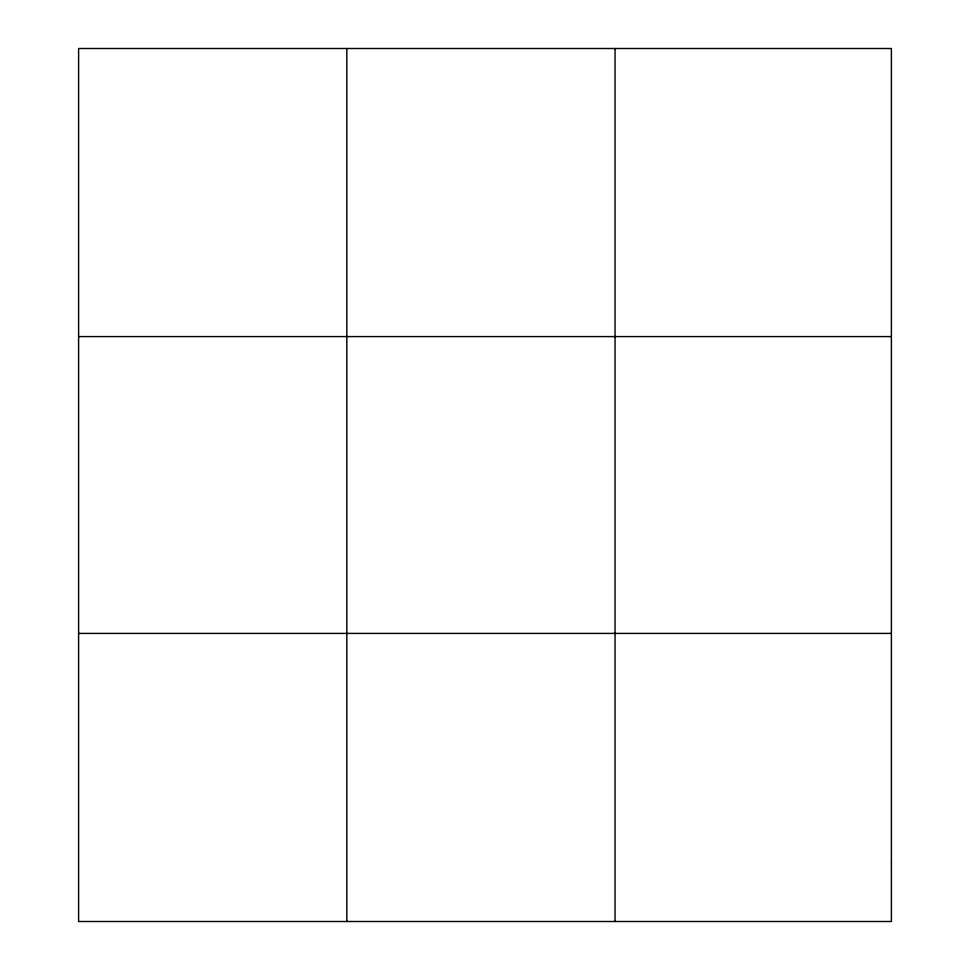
<?xml version="1.0" encoding="UTF-8"?>
<svg xmlns="http://www.w3.org/2000/svg" width="970" height="970" viewBox="0 0 970 970"><rect width="100%" height="100%" fill="white"/><g stroke="black" fill="none" stroke-linecap="round" stroke-linejoin="round"><path stroke-width="1.45" d="M346.824 921.5L346.824 48.5M615.041 921.5L615.041 48.5M78.606 336.59L891.394 336.59M78.606 633.41L891.394 633.41M891.394 863.882L891.394 921.5L78.606 921.5L78.606 48.5L891.394 48.5L891.394 863.882"/></g></svg>
